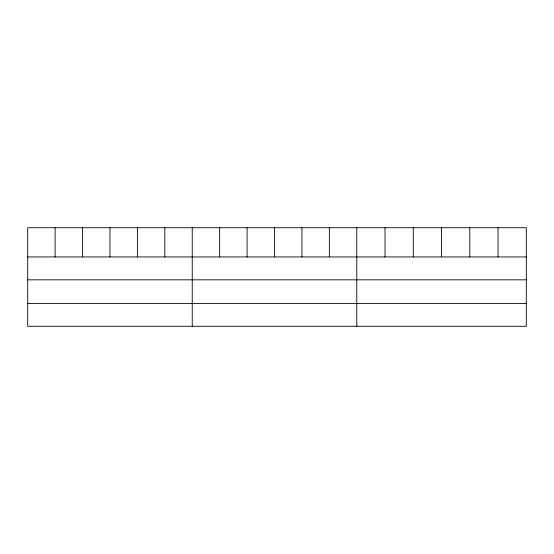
<?xml version="1.0" encoding="UTF-8"?>
<svg xmlns="http://www.w3.org/2000/svg" width="554" height="554" viewBox="0 0 554 554"><rect width="100%" height="100%" fill="white"/><g stroke="black" fill="none" stroke-linecap="round" stroke-linejoin="round"><path stroke-width="0.83" d="M526.3 279.832L526.3 227.722L27.7 227.722L27.7 326.278L526.3 326.278L526.3 279.832L27.7 279.832M27.7 256.952L526.3 256.952M27.7 303.405L526.3 303.405M498.046 227.722L498.046 256.952M469.792 227.722L469.792 256.952M441.538 227.722L441.538 256.952M413.284 227.722L413.284 256.952M385.03 227.722L385.03 256.952M356.776 227.722L356.776 326.278M329.353 227.722L329.353 256.952M301.93 227.722L301.93 256.952M274.507 227.722L274.507 256.952M247.084 227.722L247.084 256.952M219.661 227.722L219.661 256.952M192.238 227.722L192.238 326.278M164.815 227.722L164.815 256.952M137.392 227.722L137.392 256.952M109.969 227.722L109.969 256.952M82.546 227.722L82.546 256.952M55.123 227.722L55.123 256.952"/></g></svg>
